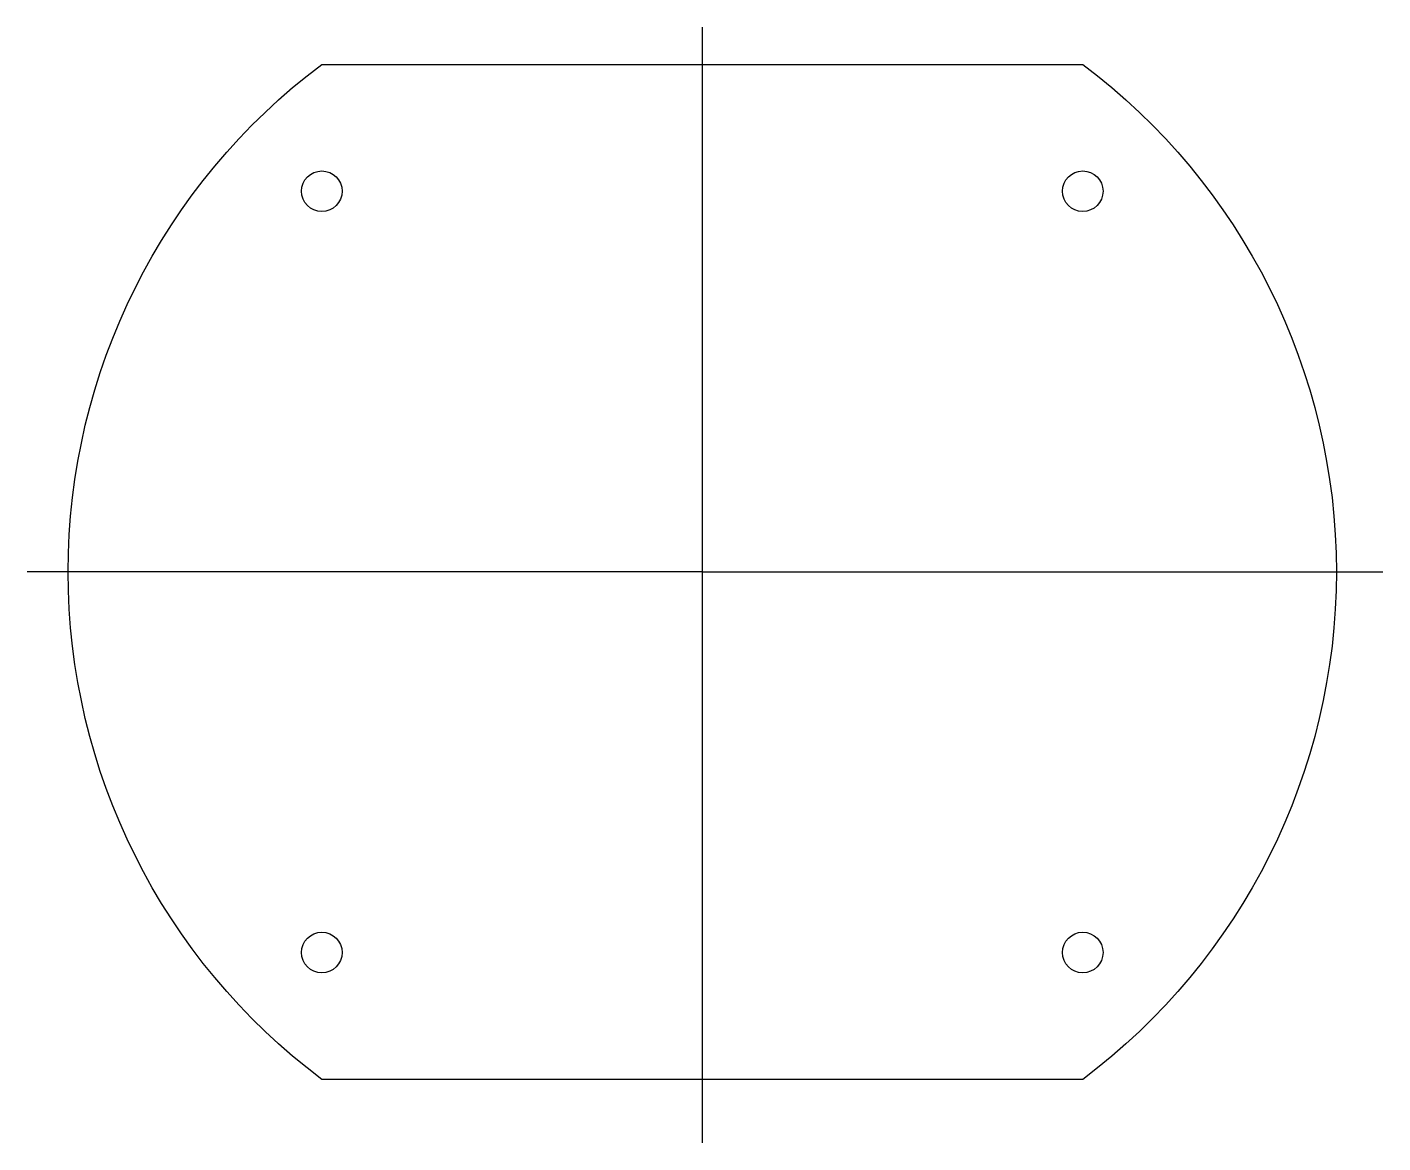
# Model space of a CAD drawing. Header units: millimetres. Extents: x -3 to 104, y -5 to 83.
import ezdxf

# ---------------------------------------------------------------- set-up
doc = ezdxf.new("R2010")
doc.units = ezdxf.units.MM
doc.layers.get('0').update_dxf_attribs({"linetype": 'CONTINUOUS'})

msp = doc.modelspace()

# ---------------------------------------------------------------- linework, layer by layer
for p, q in [((50, 82.93), (50, -5)), ((50, 40), (-3.24, 40)), ((50, 40), (103.67, 40))]:
    msp.add_line(p, q)
msp.add_lwpolyline([(80, 0), (20, 0, -0.5), (20, 80), (80, 80, -0.5)], format="xyb", close=True)
for centre in [(20, 70), (80, 70), (20, 10), (80, 10)]:
    msp.add_circle(centre, 1.6)

doc.saveas('drawing.dxf')
